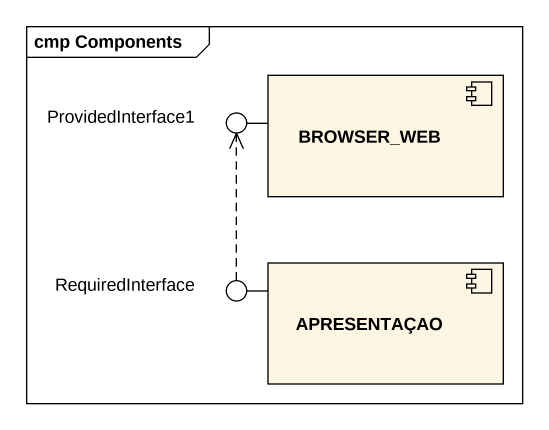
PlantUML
@startuml
mainframe cmp Components
() ProvidedInterface1
component BROWSER_WEB
() RequiredInterface
component APRESENTAÇAO
BROWSER_WEB -left- ProvidedInterface1
APRESENTAÇAO -left- RequiredInterface
RequiredInterface .up.> ProvidedInterface1
@enduml
